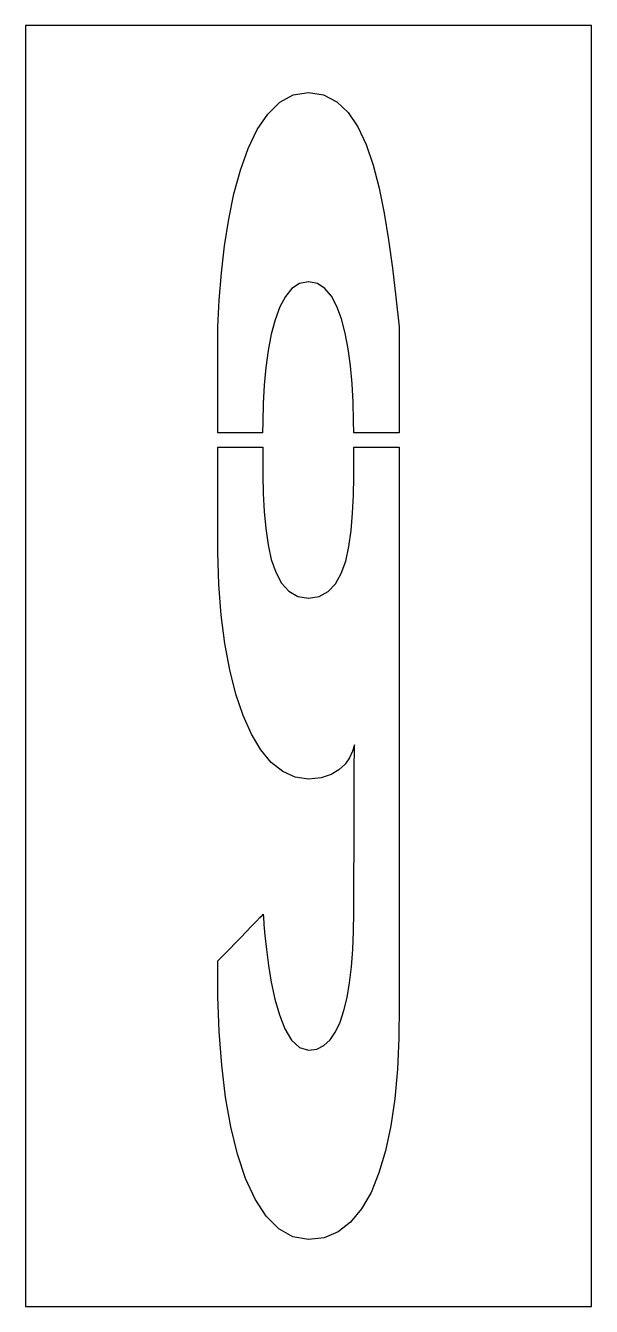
# Model space of a CAD drawing. Extents: x 0 to 30, y 0 to 68.
import ezdxf

# ---------------------------------------------------------------- set-up
doc = ezdxf.new("R2010")
doc.units = 0
doc.layers.add('CUT', color=7, linetype='Continuous')
doc.layers.add('OUTSIDE', color=1, linetype='Continuous')

msp = doc.modelspace()

# ---------------------------------------------------------------- linework, layer by layer
at = {"layer": 'CUT'}
for points in [[(17.361, 48.01), (17.307, 48.988), (17.223, 49.936), (17.103, 50.836), (16.947, 51.676), (16.755, 52.432), (16.509, 53.086), (16.221, 53.632), (15.873, 54.04), (15.471, 54.304), (15.003, 54.4), (14.529, 54.31), (14.121, 54.04), (13.773, 53.62), (13.473, 53.062), (13.227, 52.384), (13.023, 51.61), (12.861, 50.758), (12.741, 49.846), (12.657, 48.904), (12.597, 47.938), (12.573, 46.972), (12.569, 46.376), (10.197, 46.376), (10.197, 47.02), (10.197, 48.016), (10.197, 49.012), (10.197, 50.014), (10.197, 51.01), (10.197, 52.006), (10.269, 53.428), (10.383, 54.874), (10.551, 56.314), (10.773, 57.724), (11.049, 59.074), (11.391, 60.334), (11.799, 61.48), (12.279, 62.482), (12.837, 63.304), (13.473, 63.928), (14.193, 64.324), (15.003, 64.456), (15.801, 64.324), (16.497, 63.958), (17.097, 63.388), (17.613, 62.62), (18.057, 61.684), (18.429, 60.598), (18.747, 59.374), (19.011, 58.042), (19.245, 56.62), (19.449, 55.126), (19.629, 53.584), (19.803, 52.006), (19.803, 49.006), (19.803, 46.376), (17.399, 46.376), (17.391, 47.02)], [(11.667, 6.796), (11.235, 8.086), (10.887, 9.532), (10.605, 11.11), (10.401, 12.808), (10.263, 14.596), (10.197, 16.45), (10.197, 18.346), (10.245, 18.394), (10.377, 18.526), (10.575, 18.73), (10.827, 18.988), (11.103, 19.276), (11.403, 19.582), (11.697, 19.888), (11.979, 20.182), (12.225, 20.434), (12.423, 20.644), (12.555, 20.776), (12.597, 20.83), (12.609, 20.68), (12.639, 20.284), (12.693, 19.69), (12.771, 18.946), (12.879, 18.106), (13.023, 17.212), (13.215, 16.318), (13.455, 15.478), (13.749, 14.734), (14.097, 14.14), (14.517, 13.744), (15.003, 13.6), (15.435, 13.66), (15.819, 13.846), (16.149, 14.152), (16.437, 14.572), (16.683, 15.094), (16.881, 15.706), (17.049, 16.408), (17.181, 17.182), (17.277, 18.034), (17.343, 18.94), (17.385, 19.906), (17.403, 20.914), (17.409, 21.958), (17.409, 23.026), (17.415, 24.1), (17.415, 25.15), (17.421, 26.17), (17.421, 27.124), (17.421, 28), (17.427, 28.774), (17.433, 29.434), (17.433, 29.806), (17.337, 29.47), (17.175, 29.122), (16.941, 28.786), (16.617, 28.486), (16.197, 28.24), (15.663, 28.066), (15.003, 28), (14.295, 28.09), (13.635, 28.39), (13.029, 28.876), (12.471, 29.542), (11.973, 30.376), (11.529, 31.372), (11.145, 32.512), (10.821, 33.79), (10.563, 35.188), (10.371, 36.706), (10.251, 38.326), (10.197, 40.036), (10.197, 41.032), (10.197, 42.028), (10.197, 43.03), (10.197, 44.026), (10.197, 45.022), (10.197, 45.624), (12.57, 45.624), (12.573, 45.094), (12.579, 44.128), (12.603, 43.162), (12.651, 42.208), (12.729, 41.296), (12.855, 40.438), (13.029, 39.658), (13.263, 38.974), (13.569, 38.404), (13.953, 37.972), (14.427, 37.696), (15.003, 37.6), (15.573, 37.684), (16.047, 37.948), (16.431, 38.362), (16.737, 38.908), (16.971, 39.574), (17.145, 40.342), (17.265, 41.194), (17.337, 42.106), (17.385, 43.066), (17.403, 44.05), (17.403, 45.046), (17.403, 45.624), (19.803, 45.624), (19.803, 43), (19.803, 40), (19.803, 36.994), (19.803, 33.994), (19.803, 30.988), (19.803, 27.988), (19.803, 24.982), (19.803, 21.982), (19.803, 18.976), (19.803, 15.976), (19.791, 14.236), (19.713, 12.586), (19.575, 11.026), (19.365, 9.586), (19.089, 8.266), (18.735, 7.084), (18.315, 6.046), (17.811, 5.176), (17.235, 4.474), (16.575, 3.958), (15.831, 3.646), (15.003, 3.544), (14.169, 3.694), (13.425, 4.12), (12.759, 4.792), (12.171, 5.692)]]:
    msp.add_lwpolyline(points, close=True, dxfattribs=at)
at = {"layer": 'OUTSIDE'}
msp.add_lwpolyline([(0, 0), (30, 0), (30, 68), (0, 68)], close=True, dxfattribs=at)

doc.saveas('drawing.dxf')
